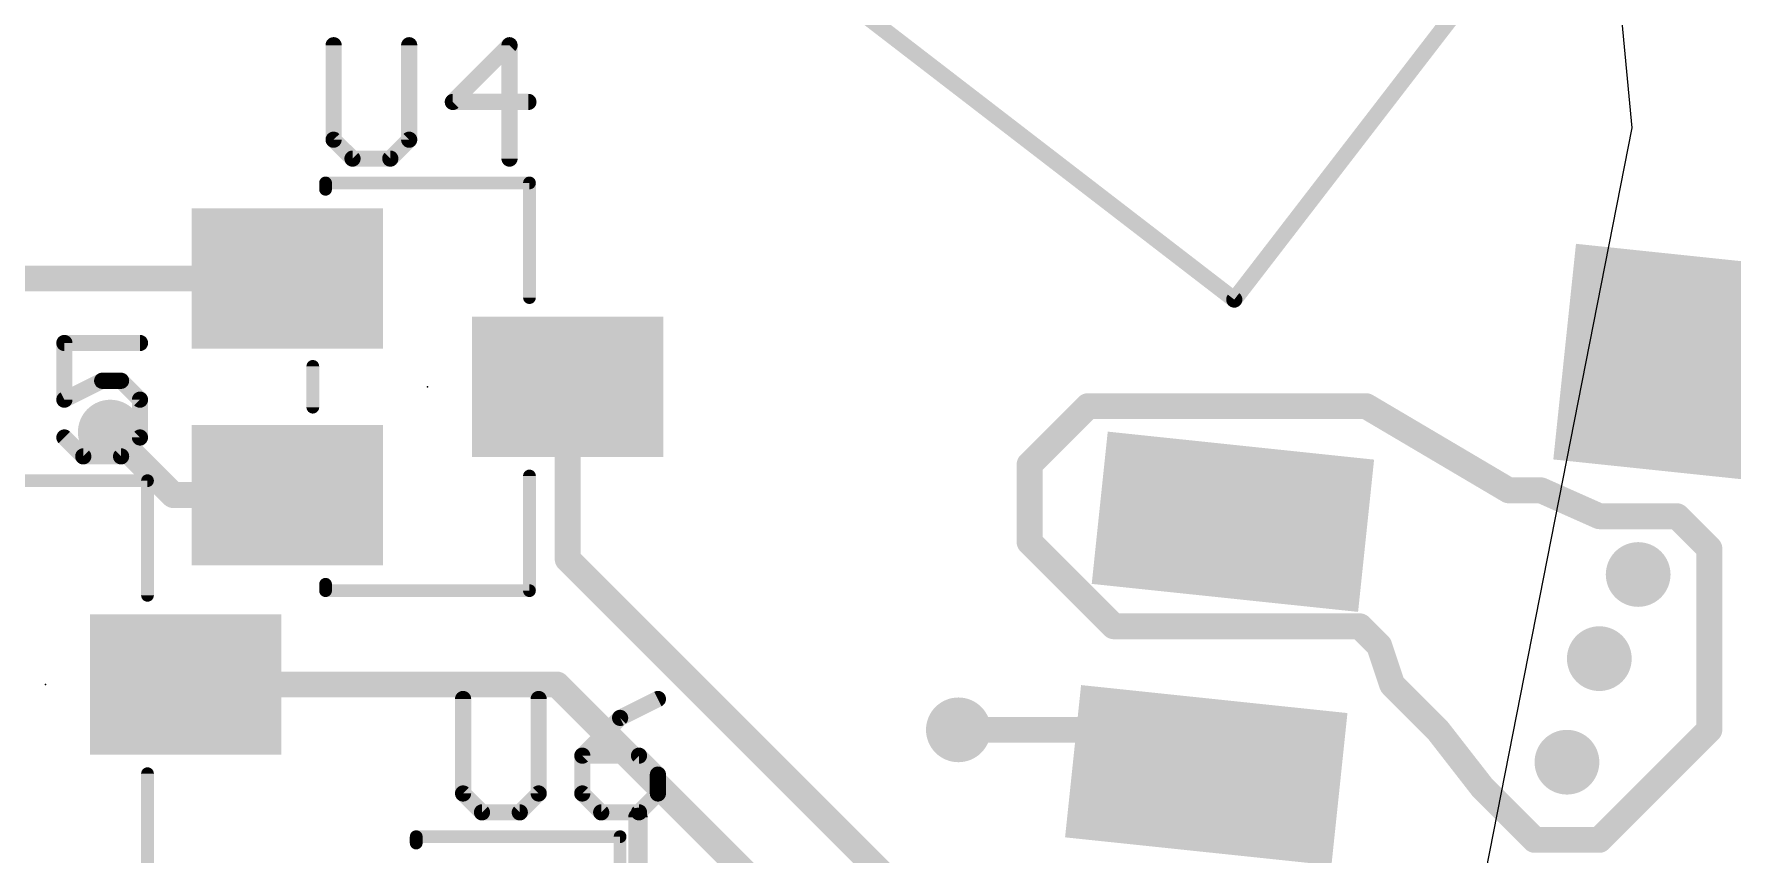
# Model space of a CAD drawing. Extents: x -0.2 to 82.8, y -0.2 to 76.
# Drawn here: x 57.52 to 70.84, y 36.87 to 43.31 of the extents above; entities that cross this region are included whole.
import ezdxf

# ---------------------------------------------------------------- set-up
doc = ezdxf.new("R2010")
doc.units = 0
for name, color, linetype in [('1', 22, 'CONTINUOUS'), ('16', 175, 'CONTINUOUS'), ('18', 82, 'CONTINUOUS'), ('21', 253, 'CONTINUOUS'), ('22', 253, 'CONTINUOUS'), ('23', 7, 'CONTINUOUS'), ('25', 253, 'CONTINUOUS'), ('26', 253, 'CONTINUOUS'), ('29', 253, 'CONTINUOUS'), ('31', 253, 'CONTINUOUS'), ('52', 253, 'CONTINUOUS')]:
    doc.layers.add(name, color=color, linetype=linetype)

# ---------------------------------------------------------------- blocks, each defined once
blk = doc.blocks.new('RECT')
blk.add_solid([(-0.5, -0.5), (0.5, -0.5), (-0.5, 0.5), (0.5, 0.5)])
blk = doc.blocks.new('ROUNDV')
at = {"const_width": 0.5}
blk.add_lwpolyline([(0, -0.25, 1), (0, 0.25, 1), (0, -0.25)], format="xyb", dxfattribs=at)

msp = doc.modelspace()

# ---------------------------------------------------------------- linework, layer by layer
at = {"layer": '1', "const_width": 0.2032}
for points in [[(59.5044, 41.3884), (57.0112, 41.3884)], [(61.7044, 40.5384), (61.7044, 39.1844)], [(65.3288, 39.9288), (65.786, 40.386)], [(65.786, 40.386), (67.9704, 40.386)], [(67.9704, 40.386), (69.088, 39.7256)], [(58.6096, 39.6884), (58.1152, 40.1828)], [(65.3288, 39.3192), (65.3288, 39.9288)], [(59.5044, 39.6884), (58.6096, 39.6884)], [(69.088, 39.7256), (69.342, 39.7256)], [(69.342, 39.7256), (69.7992, 39.5224)], [(69.7992, 39.5224), (70.4088, 39.5224)], [(70.4088, 39.5224), (70.6628, 39.2684)], [(65.9892, 38.6588), (65.3288, 39.3192)], [(70.6628, 39.2684), (70.6628, 37.846)], [(61.7044, 39.1844), (65.3878, 35.501)], [(67.9196, 38.6588), (65.9892, 38.6588)], [(68.072, 38.5064), (67.9196, 38.6588)], [(68.1736, 38.2016), (68.072, 38.5064)], [(58.7072, 38.2016), (61.6204, 38.2016)], [(61.6204, 38.2016), (64.1096, 35.7124)], [(68.5292, 37.846), (68.1736, 38.2016)], [(66.359, 37.846), (64.77, 37.846)], [(66.715, 37.49), (66.359, 37.846)], [(68.8848, 37.3888), (68.5292, 37.846)], [(70.6628, 37.846), (69.7992, 36.9824)], [(69.2912, 36.9824), (68.8848, 37.3888)], [(69.7992, 36.9824), (69.2912, 36.9824)]]:
    msp.add_lwpolyline(points, dxfattribs=at)
at = {"layer": '1', "const_width": 0.1016}
for points in [[(59.5044, 41.3376, 1), (59.5044, 41.4392)], [(61.7552, 40.5384, 1), (61.6536, 40.5384)], [(65.786, 40.4368, 1), (65.786, 40.3352)], [(65.8219, 40.3501, 1), (65.7501, 40.4219)], [(67.9962, 40.4297, 1), (67.9446, 40.3423)], [(67.9704, 40.3352, 1), (67.9704, 40.4368)], [(58.1511, 40.2187, 1), (58.0793, 40.1469)], [(65.3796, 39.9288, 1), (65.278, 39.9288)], [(65.2929, 39.9647, 1), (65.3647, 39.8929)], [(58.6096, 39.7392, 1), (58.6096, 39.6376)], [(58.5737, 39.6525, 1), (58.6455, 39.7243)], [(59.5044, 39.6376, 1), (59.5044, 39.7392)], [(69.088, 39.7764, 1), (69.088, 39.6748)], [(69.0622, 39.6819, 1), (69.1138, 39.7693)], [(69.3626, 39.772, 1), (69.3214, 39.6792)], [(69.342, 39.6748, 1), (69.342, 39.7764)], [(69.7992, 39.5732, 1), (69.7992, 39.4716)], [(69.7786, 39.476, 1), (69.8198, 39.5688)], [(70.4447, 39.5583, 1), (70.3729, 39.4865)], [(70.4088, 39.4716, 1), (70.4088, 39.5732)], [(65.3647, 39.3551, 1), (65.2929, 39.2833)], [(65.278, 39.3192, 1), (65.3796, 39.3192)], [(70.7136, 39.2684, 1), (70.612, 39.2684)], [(70.6269, 39.2325, 1), (70.6987, 39.3043)], [(61.7403, 39.2203, 1), (61.6685, 39.1485)], [(61.6536, 39.1844, 1), (61.7552, 39.1844)], [(65.9892, 38.7096, 1), (65.9892, 38.608)], [(65.9533, 38.6229, 1), (66.0251, 38.6947)], [(67.9555, 38.6947, 1), (67.8837, 38.6229)], [(67.9196, 38.608, 1), (67.9196, 38.7096)], [(68.1202, 38.5225, 1), (68.0238, 38.4903)], [(68.0361, 38.4705, 1), (68.1079, 38.5423)], [(58.7072, 38.2524, 1), (58.7072, 38.1508)], [(61.6563, 38.2375, 1), (61.5845, 38.1657)], [(61.6204, 38.1508, 1), (61.6204, 38.2524)], [(68.2095, 38.2375, 1), (68.1377, 38.1657)], [(68.1254, 38.1855, 1), (68.2218, 38.2177)], [(64.77, 37.8968, 1), (64.77, 37.7952)], [(66.395, 37.8819, 1), (66.3231, 37.8101)], [(66.359, 37.7952, 1), (66.359, 37.8968)], [(68.5693, 37.8772, 1), (68.4891, 37.8148)], [(68.4933, 37.8101, 1), (68.5651, 37.8819)], [(70.612, 37.846, 1), (70.7136, 37.846)], [(70.6987, 37.8101, 1), (70.6269, 37.8819)], [(66.6791, 37.4541, 1), (66.7509, 37.526)], [(68.9207, 37.4247, 1), (68.8489, 37.3529)], [(68.8447, 37.3576, 1), (68.9249, 37.42)], [(69.2912, 37.0332, 1), (69.2912, 36.9316)], [(69.2553, 36.9465, 1), (69.3271, 37.0183)], [(69.7633, 37.0183, 1), (69.8351, 36.9465)], [(69.7992, 36.9316, 1), (69.7992, 37.0332)]]:
    msp.add_lwpolyline(points, format="xyb", dxfattribs=at)
at = {"layer": '16'}
for p, q in [((69.4944, 48.6156), (70.0532, 42.5704)), ((70.0532, 42.5704), (68.2752, 33.528))]:
    msp.add_line(p, q, dxfattribs=at)
at = {"layer": '21', "const_width": 0.1}
for points in [[(59.8044, 42.0884), (59.8044, 42.1384)], [(59.8044, 42.1384), (61.4044, 42.1384)], [(61.4044, 42.1384), (61.4044, 41.2384)], [(59.7044, 40.3784), (59.7044, 40.6984)], [(56.8072, 39.8016), (58.4072, 39.8016)], [(58.4072, 39.8016), (58.4072, 38.9016)], [(61.4044, 39.8384), (61.4044, 38.9384)], [(59.8044, 38.9384), (59.8044, 38.9884)], [(61.4044, 38.9384), (59.8044, 38.9384)], [(58.4072, 37.5016), (58.4072, 36.6016)], [(60.5156, 36.9576), (60.5156, 37.0076)], [(60.5156, 37.0076), (62.1156, 37.0076)], [(62.1156, 37.0076), (62.1156, 36.1076)]]:
    msp.add_lwpolyline(points, dxfattribs=at)
at = {"layer": '21', "const_width": 0.05}
for points in [[(59.8294, 42.1384, 1), (59.7794, 42.1384)], [(59.8044, 42.1634, 1), (59.8044, 42.1134)], [(59.7794, 42.0884, 1), (59.8294, 42.0884)], [(61.4294, 42.1384, 1), (61.3794, 42.1384)], [(61.4044, 42.1134, 1), (61.4044, 42.1634)], [(61.3794, 41.2384, 1), (61.4294, 41.2384)], [(59.7294, 40.6984, 1), (59.6794, 40.6984)], [(59.6794, 40.3784, 1), (59.7294, 40.3784)], [(58.4322, 39.8016, 1), (58.3822, 39.8016)], [(58.4072, 39.7766, 1), (58.4072, 39.8266)], [(61.4294, 39.8384, 1), (61.3794, 39.8384)], [(58.3822, 38.9016, 1), (58.4322, 38.9016)], [(59.8294, 38.9884, 1), (59.7794, 38.9884)], [(59.8044, 38.9634, 1), (59.8044, 38.9134)], [(59.7794, 38.9384, 1), (59.8294, 38.9384)], [(61.3794, 38.9384, 1), (61.4294, 38.9384)], [(61.4044, 38.9134, 1), (61.4044, 38.9634)], [(58.4322, 37.5016, 1), (58.3822, 37.5016)], [(60.5406, 37.0076, 1), (60.4906, 37.0076)], [(60.5156, 37.0326, 1), (60.5156, 36.9826)], [(62.1406, 37.0076, 1), (62.0906, 37.0076)], [(62.1156, 36.9826, 1), (62.1156, 37.0326)], [(60.4906, 36.9576, 1), (60.5406, 36.9576)]]:
    msp.add_lwpolyline(points, format="xyb", dxfattribs=at)
at = {"layer": '22', "const_width": 0.127}
for points in [[(59.1704, 47.2023), (66.9348, 41.2229)], [(66.9348, 41.2229), (69.6805, 44.7882)]]:
    msp.add_lwpolyline(points, dxfattribs=at)
at = {"layer": '22', "const_width": 0.0635}
for points in [[(66.9097, 41.2422, 1), (66.96, 41.2035)], [(66.9154, 41.1977, 1), (66.9542, 41.248)]]:
    msp.add_lwpolyline(points, format="xyb", dxfattribs=at)
at = {"layer": '23'}
for p in [(60.6044, 40.5384), (57.6072, 38.2016)]:
    msp.add_point(p, dxfattribs=at)
at = {"layer": '25', "const_width": 0.127}
for points in [[(59.8675, 43.2189), (59.8675, 42.4774)], [(60.4607, 42.4774), (60.4607, 43.2189)], [(61.2479, 43.2189), (60.803, 42.774)], [(61.2479, 42.3291), (61.2479, 43.2189)], [(60.803, 42.774), (61.3962, 42.774)], [(59.8675, 42.4774), (60.0158, 42.3291)], [(60.3124, 42.3291), (60.4607, 42.4774)], [(60.0158, 42.3291), (60.3124, 42.3291)], [(58.3482, 40.8821), (57.755, 40.8821)], [(57.755, 40.8821), (57.755, 40.4372)], [(57.755, 40.4372), (58.0516, 40.5855)], [(58.0516, 40.5855), (58.1999, 40.5855)], [(58.1999, 40.5855), (58.3482, 40.4372)], [(58.3482, 40.4372), (58.3482, 40.1406)], [(57.9033, 39.9923), (57.755, 40.1406)], [(58.3482, 40.1406), (58.1999, 39.9923)], [(58.1999, 39.9923), (57.9033, 39.9923)], [(60.8835, 38.0881), (60.8835, 37.3466)], [(61.4767, 37.3466), (61.4767, 38.0881)], [(62.4122, 38.0881), (62.1156, 37.9398)], [(62.1156, 37.9398), (61.819, 37.6432)], [(61.819, 37.6432), (61.819, 37.3466)], [(62.2639, 37.6432), (61.819, 37.6432)], [(62.4122, 37.4949), (62.2639, 37.6432)], [(62.4122, 37.3466), (62.4122, 37.4949)], [(60.8835, 37.3466), (61.0318, 37.1983)], [(61.3284, 37.1983), (61.4767, 37.3466)], [(61.819, 37.3466), (61.9673, 37.1983)], [(62.2639, 37.1983), (62.4122, 37.3466)], [(61.0318, 37.1983), (61.3284, 37.1983)], [(61.9673, 37.1983), (62.2639, 37.1983)]]:
    msp.add_lwpolyline(points, dxfattribs=at)
at = {"layer": '25', "const_width": 0.0635}
for points in [[(59.8993, 43.2189, 1), (59.8357, 43.2189)], [(60.4924, 43.2189, 1), (60.4289, 43.2189)], [(61.2796, 43.2189, 1), (61.2161, 43.2189)], [(61.2703, 43.1964, 1), (61.2254, 43.2413)], [(60.803, 42.8057, 1), (60.803, 42.7422)], [(60.7806, 42.7964, 1), (60.8255, 42.7515)], [(61.3962, 42.7422, 1), (61.3962, 42.8057)], [(59.89, 42.4998, 1), (59.845, 42.4549)], [(59.8357, 42.4774, 1), (59.8993, 42.4774)], [(60.4289, 42.4774, 1), (60.4924, 42.4774)], [(60.4831, 42.4549, 1), (60.4382, 42.4998)], [(60.0158, 42.3609, 1), (60.0158, 42.2974)], [(59.9933, 42.3066, 1), (60.0382, 42.3516)], [(60.2899, 42.3516, 1), (60.3348, 42.3066)], [(60.3124, 42.2974, 1), (60.3124, 42.3609)], [(61.2161, 42.3291, 1), (61.2796, 42.3291)], [(57.755, 40.9138, 1), (57.755, 40.8503)], [(57.7868, 40.8821, 1), (57.7233, 40.8821)], [(58.3482, 40.8503, 1), (58.3482, 40.9138)], [(58.0516, 40.6172, 1), (58.0516, 40.5537)], [(58.0658, 40.5571, 1), (58.0374, 40.6139)], [(58.2223, 40.6079, 1), (58.1774, 40.563)], [(58.1999, 40.5537, 1), (58.1999, 40.6172)], [(57.7408, 40.4656, 1), (57.7692, 40.4088)], [(57.7233, 40.4372, 1), (57.7868, 40.4372)], [(58.3799, 40.4372, 1), (58.3164, 40.4372)], [(58.3257, 40.4147, 1), (58.3706, 40.4596)], [(57.7775, 40.163, 1), (57.7326, 40.1181)], [(58.3164, 40.1406, 1), (58.3799, 40.1406)], [(58.3706, 40.1181, 1), (58.3257, 40.163)], [(57.9033, 40.0241, 1), (57.9033, 39.9605)], [(57.8809, 39.9698, 1), (57.9258, 40.0148)], [(58.1774, 40.0148, 1), (58.2223, 39.9698)], [(58.1999, 39.9605, 1), (58.1999, 40.0241)], [(60.9153, 38.0881, 1), (60.8518, 38.0881)], [(61.5084, 38.0881, 1), (61.4449, 38.0881)], [(62.4264, 38.0597, 1), (62.398, 38.1165)], [(62.1014, 37.9682, 1), (62.1298, 37.9114)], [(62.1381, 37.9173, 1), (62.0932, 37.9622)], [(61.8508, 37.6432, 1), (61.7873, 37.6432)], [(61.819, 37.6749, 1), (61.819, 37.6114)], [(61.7966, 37.6656, 1), (61.8415, 37.6207)], [(62.2863, 37.6656, 1), (62.2414, 37.6207)], [(62.2639, 37.6114, 1), (62.2639, 37.6749)], [(62.4439, 37.4949, 1), (62.3804, 37.4949)], [(62.3897, 37.4724, 1), (62.4346, 37.5173)], [(60.906, 37.369, 1), (60.861, 37.3241)], [(60.8518, 37.3466, 1), (60.9153, 37.3466)], [(61.4449, 37.3466, 1), (61.5084, 37.3466)], [(61.4991, 37.3241, 1), (61.4542, 37.369)], [(61.7873, 37.3466, 1), (61.8508, 37.3466)], [(61.8415, 37.369, 1), (61.7966, 37.3241)], [(62.3804, 37.3466, 1), (62.4439, 37.3466)], [(62.4346, 37.3241, 1), (62.3897, 37.369)], [(61.0318, 37.2301, 1), (61.0318, 37.1666)], [(61.0093, 37.1758, 1), (61.0542, 37.2208)], [(61.3059, 37.2208, 1), (61.3508, 37.1758)], [(61.3284, 37.1666, 1), (61.3284, 37.2301)], [(61.9673, 37.2301, 1), (61.9673, 37.1666)], [(61.9449, 37.1758, 1), (61.9898, 37.2208)], [(62.2414, 37.2208, 1), (62.2863, 37.1758)], [(62.2639, 37.1666, 1), (62.2639, 37.2301)]]:
    msp.add_lwpolyline(points, format="xyb", dxfattribs=at)
at = {"layer": '26', "const_width": 0.1524}
msp.add_lwpolyline([(62.2554, 36.4126), (62.2554, 37.1583)], dxfattribs=at)
at = {"layer": '26', "const_width": 0.0762}
msp.add_lwpolyline([(62.2935, 37.1583, 1), (62.2173, 37.1583)], format="xyb", dxfattribs=at)
at = {"layer": '52', "const_width": 0.127}
for points in [[(59.1704, 47.2023), (66.9348, 41.2229)], [(66.9348, 41.2229), (69.6805, 44.7882)]]:
    msp.add_lwpolyline(points, dxfattribs=at)
at = {"layer": '52', "const_width": 0.0635}
for points in [[(66.9097, 41.2422, 1), (66.96, 41.2035)], [(66.9154, 41.1977, 1), (66.9542, 41.248)]]:
    msp.add_lwpolyline(points, format="xyb", dxfattribs=at)

# ---------------------------------------------------------------- block references
at = {"layer": '1', "yscale": 1.4, "rotation": 270}
for p in [(59.5044, 41.3884), (61.7044, 40.5384), (59.5044, 39.6884), (58.7072, 38.2016)]:
    msp.add_blockref('RECT', p, dxfattribs=at)
at = {"layer": '1', "rotation": 264}
for p, xscale, yscale in [((71.0694, 40.6522), 1.6, 3), ((66.9241, 39.4791), 1.1, 2), ((66.715, 37.49), 1.1, 2)]:
    msp.add_blockref('RECT', p, dxfattribs=dict(at, xscale=xscale, yscale=yscale))
at = {"layer": '18', "xscale": 0.508, "yscale": 0.508}
for p in [(58.1152, 40.1828), (58.1152, 40.1828), (58.1152, 40.1828), (58.1152, 40.1828), (70.104, 39.0652), (70.104, 39.0652), (70.104, 39.0652), (70.104, 39.0652), (69.7992, 38.4048), (69.7992, 38.4048), (69.7992, 38.4048), (69.7992, 38.4048), (64.77, 37.846), (64.77, 37.846), (64.77, 37.846), (64.77, 37.846), (69.5452, 37.592), (69.5452, 37.592), (69.5452, 37.592), (69.5452, 37.592)]:
    msp.add_blockref('ROUNDV', p, dxfattribs=at)
at = {"layer": '29'}
for p, xscale, yscale, rotation in [((59.5044, 41.3884), 1.1016, 1.5016, 270), ((71.0694, 40.6522), 1.7016, 3.1016, 264), ((61.7044, 40.5384), 1.1016, 1.5016, 270), ((59.5044, 39.6884), 1.1016, 1.5016, 270), ((66.9241, 39.4791), 1.2016, 2.1016, 264), ((58.7072, 38.2016), 1.1016, 1.5016, 270), ((66.715, 37.49), 1.2016, 2.1016, 264)]:
    msp.add_blockref('RECT', p, dxfattribs=dict(at, xscale=xscale, yscale=yscale, rotation=rotation))
at = {"layer": '31', "yscale": 1.4, "rotation": 270}
for p in [(59.5044, 41.3884), (61.7044, 40.5384), (59.5044, 39.6884), (58.7072, 38.2016)]:
    msp.add_blockref('RECT', p, dxfattribs=at)
at = {"layer": '31', "rotation": 264}
for p, xscale, yscale in [((71.0694, 40.6522), 1.6, 3), ((66.9241, 39.4791), 1.1, 2), ((66.715, 37.49), 1.1, 2)]:
    msp.add_blockref('RECT', p, dxfattribs=dict(at, xscale=xscale, yscale=yscale))

doc.saveas('drawing.dxf')
